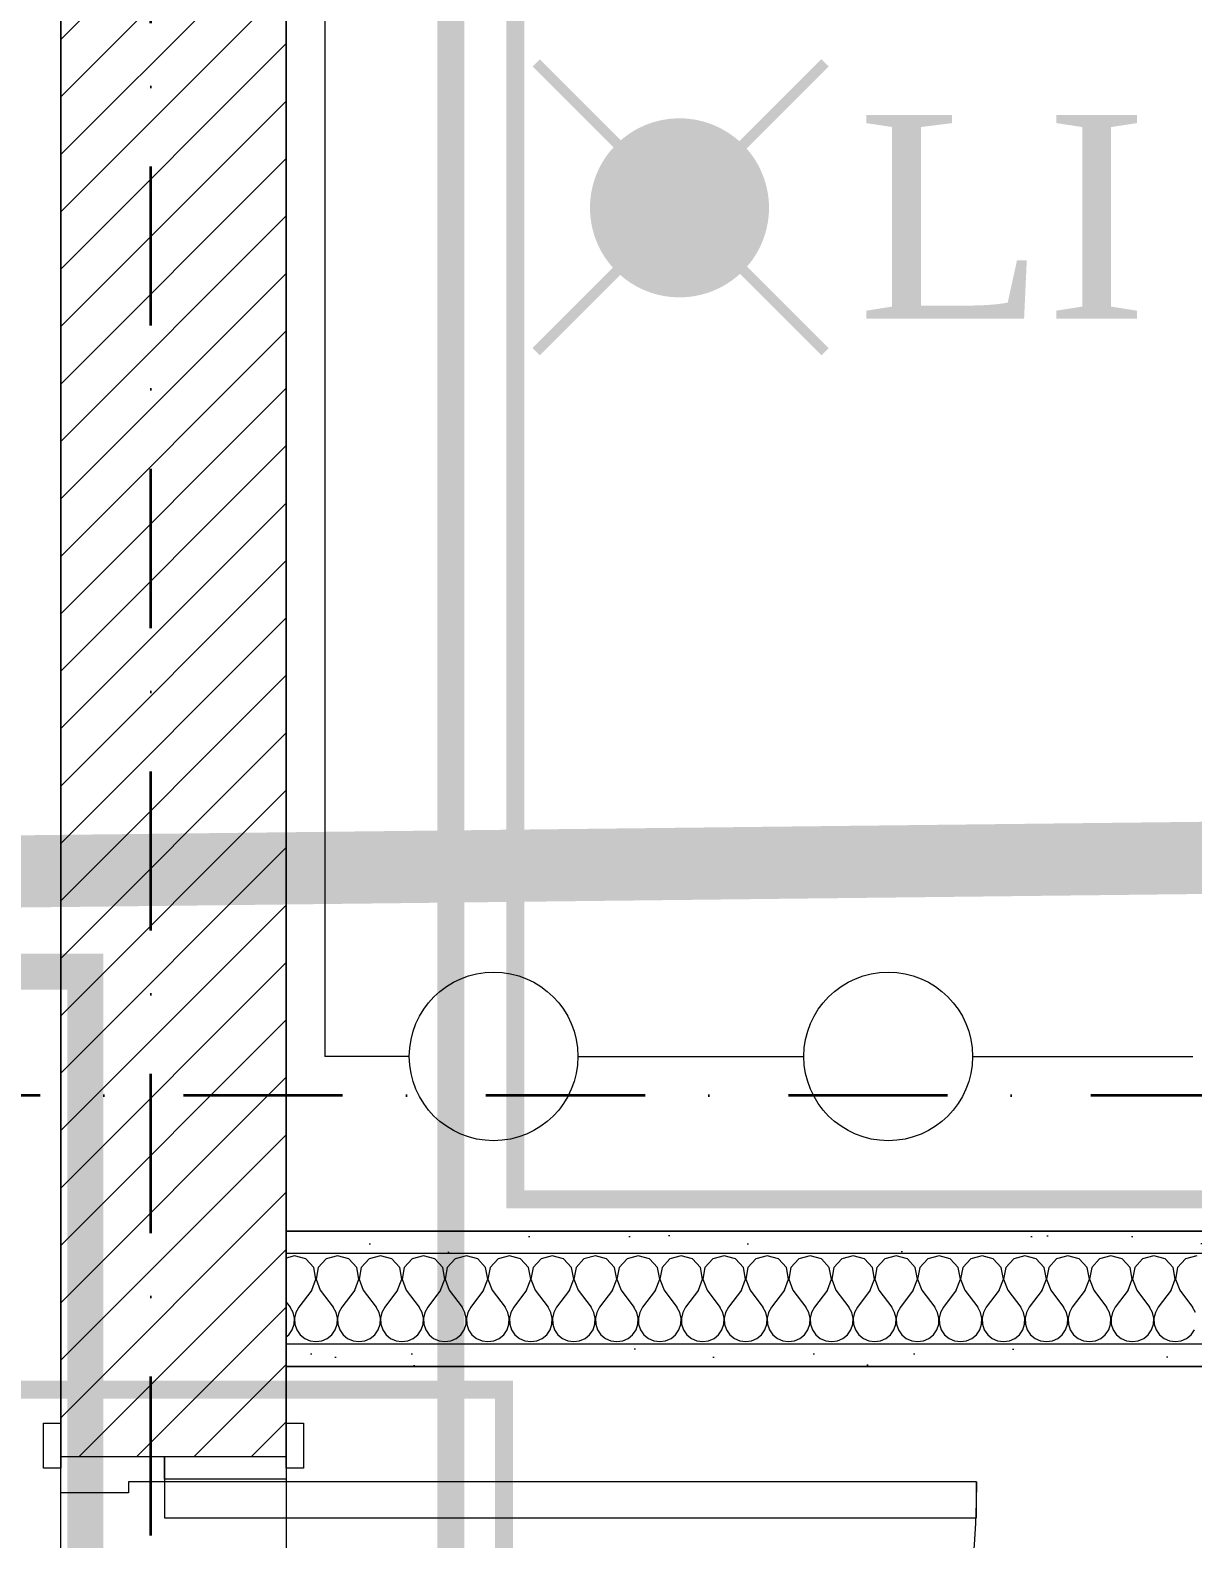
# Model space of a CAD drawing. Header units: millimetres. Extents: x 1322820 to 1391563, y 1051909 to 1098256.
# Drawn here: x 1351395 to 1352683, y 1084629 to 1086301 of the extents above; entities that cross this region are included whole.
import ezdxf
from ezdxf.enums import TextEntityAlignment as Align

# ---------------------------------------------------------------- set-up
doc = ezdxf.new("R2010")
doc.units = ezdxf.units.MM
doc.header["$MEASUREMENT"] = 0
doc.linetypes.add('Dot & Dashed', pattern=[335.138881, 176.388884, -88.194442, 0, -70.555556])
doc.linetypes.add('DUBLU_INTRERUPT', pattern=[1.093612, 0.529167, -0.211667, 0.141111, -0.211667])
doc.layers.get('0').update_dxf_attribs({"true_color": 0x787878})
doc.layers.add('Circuite', color=7, linetype='Continuous', lineweight=25)
for name, color, linetype in [('circuite iluminat vitali', 1, 'Continuous'), ('circuite prize normal', 7, 'Continuous'), ('circuite prize vitali', 1, 'Continuous'), ('ELECTRICAL', 7, 'Continuous'), ('ELECTRICE', 1, 'Continuous')]:
    doc.layers.add(name, color=color, linetype=linetype)
for name, color, linetype, lineweight, true_color in [('instalatii - echipamente_Pen_No__21', 7, 'Continuous', 20, 0x787878), ('New_ARCHICAD Doors_Pen_No__1', 7, 'Continuous', 13, 0x787878), ('New_ARCHICAD Doors_Pen_No__21', 7, 'Continuous', 20, 0x787878), ('New_arhitectura - axe_Pen_No__201', 7, 'Continuous', 35, 0x787878), ('New_arhitectura - pereti de compartimentare_Pen_No__1', 7, 'Continuous', 13, 0x787878), ('New_arhitectura - pereti de compartimentare_Pen_No__21', 7, 'Continuous', 20, 0x787878), ('New_arhitectura - suprafete DTAC_Pen_No__14', 7, 'Continuous', 18, 0x787878), ('New_rezistenta - pereti de rezistenta_Pen_No__21', 7, 'Continuous', 20, 0x787878)]:
    doc.layers.add(name, color=color, linetype=linetype, lineweight=lineweight, true_color=true_color)
for name, color, linetype, true_color in [('New_ARCHICAD Doors', 7, 'Continuous', 0x787878), ('New_arhitectura - axe', 7, 'Continuous', 0x787878), ('New_arhitectura - pereti de compartimentare', 7, 'Continuous', 0x787878), ('New_rezistenta - pereti de rezistenta', 7, 'Continuous', 0x787878)]:
    doc.layers.add(name, color=color, linetype=linetype, true_color=true_color)
doc.styles.add('GENERATED_STYLE_1', font='arialbd.ttf')
pattern_1 = [(45, (1356235.236, 1079117.57), (-55.6847, 55.6847), [0, -52.5, 0, -78.75]), (110, (1356410.236, 1079117.57), (74.0008, 26.9341), [0, -38.5, 0, -66.5])]

# ---------------------------------------------------------------- blocks, each defined once
blk = doc.blocks.new('Double Door 23_4')
at = {"layer": 'New_ARCHICAD Doors_Pen_No__1', "color": 7, "linetype": 'Continuous', "lineweight": 13}
for centre, radius, start, end in [((572, 0), 900, 90, 180), ((-572, 0), 244, 0, 90)]:
    blk.add_arc(centre, radius, start, end, dxfattribs=at)
at = {"layer": 'New_ARCHICAD Doors_Pen_No__21', "color": 7, "linetype": 'Continuous', "lineweight": 20}
for p, q in [((532, 0), (532, 900)), ((532, 900), (572, 900)), ((572, 900), (572, 0)), ((-572, 244), (-572, 0)), ((-532, 244), (-572, 244)), ((-532, 0), (-532, 244)), ((-587, 154), (-637, 154)), ((-637, 154), (-637, 135)), ((-587, 135), (-587, 154)), ((637, 154), (587, 154)), ((587, 154), (587, 135)), ((637, 135), (637, 154)), ((-637, 135), (-587, 135)), ((-600, 135), (-637, 135)), ((-600, 135), (-637, 135)), ((-575, 135), (-600, 135)), ((-600, 135), (-600, 0)), ((-600, 0), (-600, 135)), ((-600, 0), (-600, 135)), ((-575, 0), (-575, 135)), ((600, 135), (575, 135)), ((575, 135), (575, 0)), ((587, 135), (637, 135)), ((600, 0), (600, 135)), ((600, 0), (600, 135)), ((600, 0), (600, 135)), ((600, 135), (637, 135)), ((600, 135), (637, 135)), ((-600, 0), (-575, 0)), ((-572, 0), (-600, 0)), ((-600, 0), (-600, -115)), ((-600, -115), (-600, 0)), ((-600, -115), (-600, 0)), ((-572, -40), (-572, 0)), ((-572, 0), (-532, 0)), ((572, 0), (532, 0)), ((600, 0), (572, 0)), ((572, 0), (572, -40)), ((575, 0), (600, 0)), ((600, -115), (600, 0)), ((600, -115), (600, 0)), ((600, -115), (600, 0)), ((-560, -40), (-572, -40)), ((-560, -115), (-560, -40)), ((572, -40), (560, -40)), ((560, -40), (560, -115)), ((-587, -115), (-637, -115)), ((-637, -115), (-637, -134)), ((-600, -115), (-637, -115)), ((-600, -115), (-637, -115)), ((-600, -115), (-560, -115)), ((-587, -134), (-587, -115)), ((560, -115), (600, -115)), ((637, -115), (587, -115)), ((587, -115), (587, -134)), ((600, -115), (637, -115)), ((600, -115), (637, -115)), ((637, -134), (637, -115)), ((-637, -134), (-587, -134)), ((587, -134), (637, -134))]:
    blk.add_line(p, q, dxfattribs=at)
blk = doc.blocks.new('Wall_17_1', base_point=(1351428.5, 1078980.6))
at = {"layer": 'New_rezistenta - pereti de rezistenta', "linetype": 'Continuous', "lineweight": 0, "true_color": 0x000000}
h = blk.add_hatch(dxfattribs=at)
h.set_pattern_fill('BETON_ARMAT_0001', color=18, style=0, pattern_type=2)
h.set_pattern_definition([(45, (1356235.236, 1078942.57), (-31.8198, 31.8198), [])])
h.paths.add_polyline_path([(1351678.5, 1089418.7), (1351428.5, 1089418.7), (1351428.5, 1084720.6), (1351678.5, 1084720.6)])
at = {"layer": 'New_rezistenta - pereti de rezistenta_Pen_No__21', "color": 7, "linetype": 'Continuous', "lineweight": 20}
for p, q in [((1351428.5, 1084720.6), (1351428.5, 1084757.6)), ((1351678.5, 1084720.6), (1351678.5, 1084757.6)), ((1351428.5, 1084720.6), (1351543.5, 1084720.6)), ((1351543.5, 1084720.6), (1351678.5, 1084720.6))]:
    blk.add_line(p, q, dxfattribs=at)
at = {"layer": 'New_rezistenta - pereti de rezistenta_Pen_No__21', "color": 7, "linetype": 'Continuous', "lineweight": 20, "flags": 128}
for points in [[(1351428.5, 1089418.7), (1351428.5, 1084720.6)], [(1351678.5, 1084720.6), (1351678.5, 1089418.7)]]:
    blk.add_lwpolyline(points, dxfattribs=at)
at = {"layer": 'New_ARCHICAD Doors', "color": 7, "linetype": 'Continuous', "lineweight": 13, "xscale": -1, "zscale": 1000, "rotation": 270}
blk.add_blockref('Double Door 23_4', (1351543.5, 1084120.6), dxfattribs=at)
blk = doc.blocks.new('*X74', base_point=(1356235.2, 1078942.6))
at = {"layer": 'New_arhitectura - pereti de compartimentare_Pen_No__1', "color": 7, "linetype": 'Continuous', "lineweight": 13}
for p, q in [((1351687.6, 1084943.2), (1351678.5, 1084940.6)), ((1351700.1, 1084939.7), (1351687.6, 1084943.2)), ((1351708.9, 1084930.1), (1351700.1, 1084939.7)), ((1351722.7, 1084939.7), (1351713.9, 1084930.1)), ((1351735.2, 1084943.2), (1351722.7, 1084939.7)), ((1351747.8, 1084939.7), (1351735.2, 1084943.2)), ((1351756.5, 1084930.1), (1351747.8, 1084939.7)), ((1351770.3, 1084939.7), (1351761.6, 1084930.1)), ((1351782.9, 1084943.2), (1351770.3, 1084939.7)), ((1351795.4, 1084939.7), (1351782.9, 1084943.2)), ((1351804.2, 1084930.1), (1351795.4, 1084939.7)), ((1351818, 1084939.7), (1351809.2, 1084930.1)), ((1351830.5, 1084943.2), (1351818, 1084939.7)), ((1351843, 1084939.7), (1351830.5, 1084943.2)), ((1351851.8, 1084930.1), (1351843, 1084939.7)), ((1351865.6, 1084939.7), (1351856.8, 1084930.1)), ((1351878.1, 1084943.2), (1351865.6, 1084939.7)), ((1351890.6, 1084939.7), (1351878.1, 1084943.2)), ((1351899.4, 1084930.1), (1351890.6, 1084939.7)), ((1351913.2, 1084939.7), (1351904.4, 1084930.1)), ((1351925.7, 1084943.2), (1351913.2, 1084939.7)), ((1351938.2, 1084939.7), (1351925.7, 1084943.2)), ((1351947, 1084930.1), (1351938.2, 1084939.7)), ((1351960.8, 1084939.7), (1351952, 1084930.1)), ((1351973.3, 1084943.2), (1351960.8, 1084939.7)), ((1351985.8, 1084939.7), (1351973.3, 1084943.2)), ((1351994.6, 1084930.1), (1351985.8, 1084939.7)), ((1352008.4, 1084939.7), (1351999.7, 1084930.1)), ((1352021, 1084943.2), (1352008.4, 1084939.7)), ((1352033.5, 1084939.7), (1352021, 1084943.2)), ((1352042.2, 1084930.1), (1352033.5, 1084939.7)), ((1352056.1, 1084939.7), (1352047.3, 1084930.1)), ((1352068.6, 1084943.2), (1352056.1, 1084939.7)), ((1352081.1, 1084939.7), (1352068.6, 1084943.2)), ((1352089.9, 1084930.1), (1352081.1, 1084939.7)), ((1352103.7, 1084939.7), (1352094.9, 1084930.1)), ((1352116.2, 1084943.2), (1352103.7, 1084939.7)), ((1352128.7, 1084939.7), (1352116.2, 1084943.2)), ((1352137.5, 1084930.1), (1352128.7, 1084939.7)), ((1352151.3, 1084939.7), (1352142.5, 1084930.1)), ((1352163.8, 1084943.2), (1352151.3, 1084939.7)), ((1352176.3, 1084939.7), (1352163.8, 1084943.2)), ((1352185.1, 1084930.1), (1352176.3, 1084939.7)), ((1352198.9, 1084939.7), (1352190.1, 1084930.1)), ((1352211.4, 1084943.2), (1352198.9, 1084939.7)), ((1352223.9, 1084939.7), (1352211.4, 1084943.2)), ((1352232.7, 1084930.1), (1352223.9, 1084939.7)), ((1352246.5, 1084939.7), (1352237.7, 1084930.1)), ((1352259, 1084943.2), (1352246.5, 1084939.7)), ((1352271.6, 1084939.7), (1352259, 1084943.2)), ((1352280.3, 1084930.1), (1352271.6, 1084939.7)), ((1352294.1, 1084939.7), (1352285.4, 1084930.1)), ((1352306.7, 1084943.2), (1352294.1, 1084939.7)), ((1352319.2, 1084939.7), (1352306.7, 1084943.2)), ((1352328, 1084930.1), (1352319.2, 1084939.7)), ((1352341.8, 1084939.7), (1352333, 1084930.1)), ((1352354.3, 1084943.2), (1352341.8, 1084939.7)), ((1352366.8, 1084939.7), (1352354.3, 1084943.2)), ((1352375.6, 1084930.1), (1352366.8, 1084939.7)), ((1352389.4, 1084939.7), (1352380.6, 1084930.1)), ((1352401.9, 1084943.2), (1352389.4, 1084939.7)), ((1352414.4, 1084939.7), (1352401.9, 1084943.2)), ((1352423.2, 1084930.1), (1352414.4, 1084939.7)), ((1352437, 1084939.7), (1352428.2, 1084930.1)), ((1352449.5, 1084943.2), (1352437, 1084939.7)), ((1352462, 1084939.7), (1352449.5, 1084943.2)), ((1352470.8, 1084930.1), (1352462, 1084939.7)), ((1352484.6, 1084939.7), (1352475.8, 1084930.1)), ((1352497.1, 1084943.2), (1352484.6, 1084939.7)), ((1352509.7, 1084939.7), (1352497.1, 1084943.2)), ((1352518.4, 1084930.1), (1352509.7, 1084939.7)), ((1352532.2, 1084939.7), (1352523.5, 1084930.1)), ((1352544.8, 1084943.2), (1352532.2, 1084939.7)), ((1352557.3, 1084939.7), (1352544.8, 1084943.2)), ((1352566.1, 1084930.1), (1352557.3, 1084939.7)), ((1352579.9, 1084939.7), (1352571.1, 1084930.1)), ((1352592.4, 1084943.2), (1352579.9, 1084939.7)), ((1352604.9, 1084939.7), (1352592.4, 1084943.2)), ((1352613.7, 1084930.1), (1352604.9, 1084939.7)), ((1352627.5, 1084939.7), (1352618.7, 1084930.1)), ((1352640, 1084943.2), (1352627.5, 1084939.7)), ((1352652.5, 1084939.7), (1352640, 1084943.2)), ((1352661.3, 1084930.1), (1352652.5, 1084939.7)), ((1352675.1, 1084939.7), (1352666.3, 1084930.1)), ((1352687.6, 1084943.2), (1352675.1, 1084939.7)), ((1351706.7, 1084905.1), (1351711.3, 1084917.3)), ((1351711.3, 1084917.3), (1351708.9, 1084930.1)), ((1351713.9, 1084930.1), (1351711.5, 1084917.3)), ((1351711.5, 1084917.3), (1351716.2, 1084905.1)), ((1351754.3, 1084905.1), (1351758.9, 1084917.3)), ((1351758.9, 1084917.3), (1351756.5, 1084930.1)), ((1351761.6, 1084930.1), (1351759.1, 1084917.3)), ((1351759.1, 1084917.3), (1351763.8, 1084905.1)), ((1351801.9, 1084905.1), (1351806.6, 1084917.3)), ((1351806.6, 1084917.3), (1351804.2, 1084930.1)), ((1351809.2, 1084930.1), (1351806.8, 1084917.3)), ((1351806.8, 1084917.3), (1351811.4, 1084905.1)), ((1351849.5, 1084905.1), (1351854.2, 1084917.3)), ((1351854.2, 1084917.3), (1351851.8, 1084930.1)), ((1351856.8, 1084930.1), (1351854.4, 1084917.3)), ((1351854.4, 1084917.3), (1351859, 1084905.1)), ((1351897.1, 1084905.1), (1351901.8, 1084917.3)), ((1351901.8, 1084917.3), (1351899.4, 1084930.1)), ((1351904.4, 1084930.1), (1351902, 1084917.3)), ((1351902, 1084917.3), (1351906.7, 1084905.1)), ((1351944.8, 1084905.1), (1351949.4, 1084917.3)), ((1351949.4, 1084917.3), (1351947, 1084930.1)), ((1351952, 1084930.1), (1351949.6, 1084917.3)), ((1351949.6, 1084917.3), (1351954.3, 1084905.1)), ((1351992.4, 1084905.1), (1351997, 1084917.3)), ((1351997, 1084917.3), (1351994.6, 1084930.1)), ((1351999.7, 1084930.1), (1351997.2, 1084917.3)), ((1351997.2, 1084917.3), (1352001.9, 1084905.1)), ((1352040, 1084905.1), (1352044.7, 1084917.3)), ((1352044.7, 1084917.3), (1352042.2, 1084930.1)), ((1352047.3, 1084930.1), (1352044.9, 1084917.3)), ((1352044.9, 1084917.3), (1352049.5, 1084905.1)), ((1352087.6, 1084905.1), (1352092.3, 1084917.3)), ((1352092.3, 1084917.3), (1352089.9, 1084930.1)), ((1352094.9, 1084930.1), (1352092.5, 1084917.3)), ((1352092.5, 1084917.3), (1352097.1, 1084905.1)), ((1352135.2, 1084905.1), (1352139.9, 1084917.3)), ((1352139.9, 1084917.3), (1352137.5, 1084930.1)), ((1352142.5, 1084930.1), (1352140.1, 1084917.3)), ((1352140.1, 1084917.3), (1352144.8, 1084905.1)), ((1352182.9, 1084905.1), (1352187.5, 1084917.3)), ((1352187.5, 1084917.3), (1352185.1, 1084930.1)), ((1352190.1, 1084930.1), (1352187.7, 1084917.3)), ((1352187.7, 1084917.3), (1352192.4, 1084905.1)), ((1352230.5, 1084905.1), (1352235.1, 1084917.3)), ((1352235.1, 1084917.3), (1352232.7, 1084930.1)), ((1352237.7, 1084930.1), (1352235.3, 1084917.3)), ((1352235.3, 1084917.3), (1352240, 1084905.1)), ((1352278.1, 1084905.1), (1352282.8, 1084917.3)), ((1352282.8, 1084917.3), (1352280.3, 1084930.1)), ((1352285.4, 1084930.1), (1352283, 1084917.3)), ((1352283, 1084917.3), (1352287.6, 1084905.1)), ((1352325.7, 1084905.1), (1352330.4, 1084917.3)), ((1352330.4, 1084917.3), (1352328, 1084930.1)), ((1352333, 1084930.1), (1352330.6, 1084917.3)), ((1352330.6, 1084917.3), (1352335.2, 1084905.1)), ((1352373.3, 1084905.1), (1352378, 1084917.3)), ((1352378, 1084917.3), (1352375.6, 1084930.1)), ((1352380.6, 1084930.1), (1352378.2, 1084917.3)), ((1352378.2, 1084917.3), (1352382.9, 1084905.1)), ((1352421, 1084905.1), (1352425.6, 1084917.3)), ((1352425.6, 1084917.3), (1352423.2, 1084930.1)), ((1352428.2, 1084930.1), (1352425.8, 1084917.3)), ((1352425.8, 1084917.3), (1352430.5, 1084905.1)), ((1352468.6, 1084905.1), (1352473.2, 1084917.3)), ((1352473.2, 1084917.3), (1352470.8, 1084930.1)), ((1352475.8, 1084930.1), (1352473.4, 1084917.3)), ((1352473.4, 1084917.3), (1352478.1, 1084905.1)), ((1352516.2, 1084905.1), (1352520.9, 1084917.3)), ((1352520.9, 1084917.3), (1352518.4, 1084930.1)), ((1352523.5, 1084930.1), (1352521, 1084917.3)), ((1352521, 1084917.3), (1352525.7, 1084905.1)), ((1352563.8, 1084905.1), (1352568.5, 1084917.3)), ((1352568.5, 1084917.3), (1352566.1, 1084930.1)), ((1352571.1, 1084930.1), (1352568.7, 1084917.3)), ((1352568.7, 1084917.3), (1352573.3, 1084905.1)), ((1352611.4, 1084905.1), (1352616.1, 1084917.3)), ((1352616.1, 1084917.3), (1352613.7, 1084930.1)), ((1352618.7, 1084930.1), (1352616.3, 1084917.3)), ((1352616.3, 1084917.3), (1352621, 1084905.1)), ((1352659, 1084905.1), (1352663.7, 1084917.3)), ((1352663.7, 1084917.3), (1352661.3, 1084930.1)), ((1352666.3, 1084930.1), (1352663.9, 1084917.3)), ((1352663.9, 1084917.3), (1352668.6, 1084905.1)), ((1351706.7, 1084905.1), (1351692.4, 1084886.1)), ((1351716.2, 1084905.1), (1351730.5, 1084886.1)), ((1351754.3, 1084905.1), (1351740, 1084886.1)), ((1351763.8, 1084905.1), (1351778.1, 1084886.1)), ((1351801.9, 1084905.1), (1351787.6, 1084886.1)), ((1351811.4, 1084905.1), (1351825.7, 1084886.1)), ((1351849.5, 1084905.1), (1351835.2, 1084886.1)), ((1351859, 1084905.1), (1351873.3, 1084886.1)), ((1351897.1, 1084905.1), (1351882.9, 1084886.1)), ((1351906.7, 1084905.1), (1351921, 1084886.1)), ((1351944.8, 1084905.1), (1351930.5, 1084886.1)), ((1351954.3, 1084905.1), (1351968.6, 1084886.1)), ((1351992.4, 1084905.1), (1351978.1, 1084886.1)), ((1352001.9, 1084905.1), (1352016.2, 1084886.1)), ((1352040, 1084905.1), (1352025.7, 1084886.1)), ((1352049.5, 1084905.1), (1352063.8, 1084886.1)), ((1352087.6, 1084905.1), (1352073.3, 1084886.1)), ((1352097.1, 1084905.1), (1352111.4, 1084886.1)), ((1352135.2, 1084905.1), (1352121, 1084886.1)), ((1352144.8, 1084905.1), (1352159, 1084886.1)), ((1352182.9, 1084905.1), (1352168.6, 1084886.1)), ((1352192.4, 1084905.1), (1352206.7, 1084886.1)), ((1352230.5, 1084905.1), (1352216.2, 1084886.1)), ((1352240, 1084905.1), (1352254.3, 1084886.1)), ((1352278.1, 1084905.1), (1352263.8, 1084886.1)), ((1352287.6, 1084905.1), (1352301.9, 1084886.1)), ((1352325.7, 1084905.1), (1352311.4, 1084886.1)), ((1352335.2, 1084905.1), (1352349.5, 1084886.1)), ((1352373.3, 1084905.1), (1352359, 1084886.1)), ((1352382.9, 1084905.1), (1352397.1, 1084886.1)), ((1352421, 1084905.1), (1352406.7, 1084886.1)), ((1352430.5, 1084905.1), (1352444.8, 1084886.1)), ((1352468.6, 1084905.1), (1352454.3, 1084886.1)), ((1352478.1, 1084905.1), (1352492.4, 1084886.1)), ((1352516.2, 1084905.1), (1352501.9, 1084886.1)), ((1352525.7, 1084905.1), (1352540, 1084886.1)), ((1352563.8, 1084905.1), (1352549.5, 1084886.1)), ((1352573.3, 1084905.1), (1352587.6, 1084886.1)), ((1352611.4, 1084905.1), (1352597.1, 1084886.1)), ((1352621, 1084905.1), (1352635.2, 1084886.1)), ((1352659, 1084905.1), (1352644.8, 1084886.1)), ((1352668.6, 1084905.1), (1352682.9, 1084886.1)), ((1351678.5, 1084891.9), (1351682.9, 1084886.1)), ((1351686, 1084880.3), (1351682.9, 1084886.1)), ((1351692.4, 1084886.1), (1351689.2, 1084880.3)), ((1351733.7, 1084880.3), (1351730.5, 1084886.1)), ((1351740, 1084886.1), (1351736.8, 1084880.3)), ((1351781.3, 1084880.3), (1351778.1, 1084886.1)), ((1351787.6, 1084886.1), (1351784.4, 1084880.3)), ((1351828.9, 1084880.3), (1351825.7, 1084886.1)), ((1351835.2, 1084886.1), (1351832.1, 1084880.3)), ((1351876.5, 1084880.3), (1351873.3, 1084886.1)), ((1351882.9, 1084886.1), (1351879.7, 1084880.3)), ((1351924.1, 1084880.3), (1351921, 1084886.1)), ((1351930.5, 1084886.1), (1351927.3, 1084880.3)), ((1351971.7, 1084880.3), (1351968.6, 1084886.1)), ((1351978.1, 1084886.1), (1351974.9, 1084880.3)), ((1352019.4, 1084880.3), (1352016.2, 1084886.1)), ((1352025.7, 1084886.1), (1352022.5, 1084880.3)), ((1352067, 1084880.3), (1352063.8, 1084886.1)), ((1352073.3, 1084886.1), (1352070.2, 1084880.3)), ((1352114.6, 1084880.3), (1352111.4, 1084886.1)), ((1352121, 1084886.1), (1352117.8, 1084880.3)), ((1352162.2, 1084880.3), (1352159, 1084886.1)), ((1352168.6, 1084886.1), (1352165.4, 1084880.3)), ((1352209.8, 1084880.3), (1352206.7, 1084886.1)), ((1352216.2, 1084886.1), (1352213, 1084880.3)), ((1352257.5, 1084880.3), (1352254.3, 1084886.1)), ((1352263.8, 1084886.1), (1352260.6, 1084880.3)), ((1352305.1, 1084880.3), (1352301.9, 1084886.1)), ((1352311.4, 1084886.1), (1352308.2, 1084880.3)), ((1352352.7, 1084880.3), (1352349.5, 1084886.1)), ((1352359, 1084886.1), (1352355.9, 1084880.3)), ((1352400.3, 1084880.3), (1352397.1, 1084886.1)), ((1352406.7, 1084886.1), (1352403.5, 1084880.3)), ((1352447.9, 1084880.3), (1352444.8, 1084886.1)), ((1352454.3, 1084886.1), (1352451.1, 1084880.3)), ((1352495.6, 1084880.3), (1352492.4, 1084886.1)), ((1352501.9, 1084886.1), (1352498.7, 1084880.3)), ((1352543.2, 1084880.3), (1352540, 1084886.1)), ((1352549.5, 1084886.1), (1352546.3, 1084880.3)), ((1352590.8, 1084880.3), (1352587.6, 1084886.1)), ((1352597.1, 1084886.1), (1352594, 1084880.3)), ((1352638.4, 1084880.3), (1352635.2, 1084886.1)), ((1352644.8, 1084886.1), (1352641.6, 1084880.3)), ((1352686, 1084880.3), (1352682.9, 1084886.1)), ((1351685.1, 1084861.1), (1351687.2, 1084867.4)), ((1351687.5, 1084873.9), (1351686, 1084880.3)), ((1351687.2, 1084867.4), (1351687.5, 1084873.9)), ((1351689.2, 1084880.3), (1351687.7, 1084873.9)), ((1351687.7, 1084873.9), (1351688, 1084867.4)), ((1351688, 1084867.4), (1351690.1, 1084861.1)), ((1351732.7, 1084861.1), (1351734.8, 1084867.4)), ((1351735.1, 1084873.9), (1351733.7, 1084880.3)), ((1351734.8, 1084867.4), (1351735.1, 1084873.9)), ((1351736.8, 1084880.3), (1351735.3, 1084873.9)), ((1351735.3, 1084873.9), (1351735.7, 1084867.4)), ((1351735.7, 1084867.4), (1351737.7, 1084861.1)), ((1351780.3, 1084861.1), (1351782.4, 1084867.4)), ((1351782.8, 1084873.9), (1351781.3, 1084880.3)), ((1351782.4, 1084867.4), (1351782.8, 1084873.9)), ((1351784.4, 1084880.3), (1351783, 1084873.9)), ((1351783, 1084873.9), (1351783.3, 1084867.4)), ((1351783.3, 1084867.4), (1351785.4, 1084861.1)), ((1351828, 1084861.1), (1351830.1, 1084867.4)), ((1351830.4, 1084873.9), (1351828.9, 1084880.3)), ((1351830.1, 1084867.4), (1351830.4, 1084873.9)), ((1351832.1, 1084880.3), (1351830.6, 1084873.9)), ((1351830.6, 1084873.9), (1351830.9, 1084867.4)), ((1351830.9, 1084867.4), (1351833, 1084861.1)), ((1351875.6, 1084861.1), (1351877.7, 1084867.4)), ((1351878, 1084873.9), (1351876.5, 1084880.3)), ((1351877.7, 1084867.4), (1351878, 1084873.9)), ((1351879.7, 1084880.3), (1351878.2, 1084873.9)), ((1351878.2, 1084873.9), (1351878.5, 1084867.4)), ((1351878.5, 1084867.4), (1351880.6, 1084861.1)), ((1351923.2, 1084861.1), (1351925.3, 1084867.4)), ((1351925.6, 1084873.9), (1351924.1, 1084880.3)), ((1351925.3, 1084867.4), (1351925.6, 1084873.9)), ((1351927.3, 1084880.3), (1351925.8, 1084873.9)), ((1351925.8, 1084873.9), (1351926.1, 1084867.4)), ((1351926.1, 1084867.4), (1351928.2, 1084861.1)), ((1351970.8, 1084861.1), (1351972.9, 1084867.4)), ((1351973.2, 1084873.9), (1351971.7, 1084880.3)), ((1351972.9, 1084867.4), (1351973.2, 1084873.9)), ((1351974.9, 1084880.3), (1351973.4, 1084873.9)), ((1351973.4, 1084873.9), (1351973.7, 1084867.4)), ((1351973.7, 1084867.4), (1351975.8, 1084861.1)), ((1352018.4, 1084861.1), (1352020.5, 1084867.4)), ((1352020.9, 1084873.9), (1352019.4, 1084880.3)), ((1352020.5, 1084867.4), (1352020.9, 1084873.9)), ((1352022.5, 1084880.3), (1352021, 1084873.9)), ((1352021, 1084873.9), (1352021.4, 1084867.4)), ((1352021.4, 1084867.4), (1352023.5, 1084861.1)), ((1352066.1, 1084861.1), (1352068.2, 1084867.4)), ((1352068.5, 1084873.9), (1352067, 1084880.3)), ((1352068.2, 1084867.4), (1352068.5, 1084873.9)), ((1352070.2, 1084880.3), (1352068.7, 1084873.9)), ((1352068.7, 1084873.9), (1352069, 1084867.4)), ((1352069, 1084867.4), (1352071.1, 1084861.1)), ((1352113.7, 1084861.1), (1352115.8, 1084867.4)), ((1352116.1, 1084873.9), (1352114.6, 1084880.3)), ((1352115.8, 1084867.4), (1352116.1, 1084873.9)), ((1352117.8, 1084880.3), (1352116.3, 1084873.9)), ((1352116.3, 1084873.9), (1352116.6, 1084867.4)), ((1352116.6, 1084867.4), (1352118.7, 1084861.1)), ((1352161.3, 1084861.1), (1352163.4, 1084867.4)), ((1352163.7, 1084873.9), (1352162.2, 1084880.3)), ((1352163.4, 1084867.4), (1352163.7, 1084873.9)), ((1352165.4, 1084880.3), (1352163.9, 1084873.9)), ((1352163.9, 1084873.9), (1352164.2, 1084867.4)), ((1352164.2, 1084867.4), (1352166.3, 1084861.1)), ((1352208.9, 1084861.1), (1352211, 1084867.4)), ((1352211.3, 1084873.9), (1352209.8, 1084880.3)), ((1352211, 1084867.4), (1352211.3, 1084873.9)), ((1352213, 1084880.3), (1352211.5, 1084873.9)), ((1352211.5, 1084873.9), (1352211.8, 1084867.4)), ((1352211.8, 1084867.4), (1352213.9, 1084861.1)), ((1352256.5, 1084861.1), (1352258.6, 1084867.4)), ((1352258.9, 1084873.9), (1352257.5, 1084880.3)), ((1352258.6, 1084867.4), (1352258.9, 1084873.9)), ((1352260.6, 1084880.3), (1352259.1, 1084873.9)), ((1352259.1, 1084873.9), (1352259.5, 1084867.4)), ((1352259.5, 1084867.4), (1352261.6, 1084861.1)), ((1352304.2, 1084861.1), (1352306.3, 1084867.4)), ((1352306.6, 1084873.9), (1352305.1, 1084880.3)), ((1352306.3, 1084867.4), (1352306.6, 1084873.9)), ((1352308.2, 1084880.3), (1352306.8, 1084873.9)), ((1352306.8, 1084873.9), (1352307.1, 1084867.4)), ((1352307.1, 1084867.4), (1352309.2, 1084861.1)), ((1352351.8, 1084861.1), (1352353.9, 1084867.4)), ((1352354.2, 1084873.9), (1352352.7, 1084880.3)), ((1352353.9, 1084867.4), (1352354.2, 1084873.9)), ((1352355.9, 1084880.3), (1352354.4, 1084873.9)), ((1352354.4, 1084873.9), (1352354.7, 1084867.4)), ((1352354.7, 1084867.4), (1352356.8, 1084861.1)), ((1352399.4, 1084861.1), (1352401.5, 1084867.4)), ((1352401.8, 1084873.9), (1352400.3, 1084880.3)), ((1352401.5, 1084867.4), (1352401.8, 1084873.9)), ((1352403.5, 1084880.3), (1352402, 1084873.9)), ((1352402, 1084873.9), (1352402.3, 1084867.4)), ((1352402.3, 1084867.4), (1352404.4, 1084861.1)), ((1352447, 1084861.1), (1352449.1, 1084867.4)), ((1352449.4, 1084873.9), (1352447.9, 1084880.3)), ((1352449.1, 1084867.4), (1352449.4, 1084873.9)), ((1352451.1, 1084880.3), (1352449.6, 1084873.9)), ((1352449.6, 1084873.9), (1352449.9, 1084867.4)), ((1352449.9, 1084867.4), (1352452, 1084861.1)), ((1352494.6, 1084861.1), (1352496.7, 1084867.4)), ((1352497, 1084873.9), (1352495.6, 1084880.3)), ((1352496.7, 1084867.4), (1352497, 1084873.9)), ((1352498.7, 1084880.3), (1352497.2, 1084873.9)), ((1352497.2, 1084873.9), (1352497.6, 1084867.4)), ((1352497.6, 1084867.4), (1352499.7, 1084861.1)), ((1352542.2, 1084861.1), (1352544.3, 1084867.4)), ((1352544.7, 1084873.9), (1352543.2, 1084880.3)), ((1352544.3, 1084867.4), (1352544.7, 1084873.9)), ((1352546.3, 1084880.3), (1352544.9, 1084873.9)), ((1352544.9, 1084873.9), (1352545.2, 1084867.4)), ((1352545.2, 1084867.4), (1352547.3, 1084861.1)), ((1352589.9, 1084861.1), (1352592, 1084867.4)), ((1352592.3, 1084873.9), (1352590.8, 1084880.3)), ((1352592, 1084867.4), (1352592.3, 1084873.9)), ((1352594, 1084880.3), (1352592.5, 1084873.9)), ((1352592.5, 1084873.9), (1352592.8, 1084867.4)), ((1352592.8, 1084867.4), (1352594.9, 1084861.1)), ((1352637.5, 1084861.1), (1352639.6, 1084867.4)), ((1352639.9, 1084873.9), (1352638.4, 1084880.3)), ((1352639.6, 1084867.4), (1352639.9, 1084873.9)), ((1352641.6, 1084880.3), (1352640.1, 1084873.9)), ((1352640.1, 1084873.9), (1352640.4, 1084867.4)), ((1352640.4, 1084867.4), (1352642.5, 1084861.1)), ((1351678.5, 1084853.3), (1351681.4, 1084855.7)), ((1351681.4, 1084855.7), (1351685.1, 1084861.1)), ((1351690.1, 1084861.1), (1351693.9, 1084855.7)), ((1351693.9, 1084855.7), (1351698.9, 1084851.5)), ((1351698.9, 1084851.5), (1351704.9, 1084848.9)), ((1351704.9, 1084848.9), (1351711.4, 1084848)), ((1351711.4, 1084848), (1351717.9, 1084848.9)), ((1351717.9, 1084848.9), (1351723.9, 1084851.5)), ((1351723.9, 1084851.5), (1351729, 1084855.7)), ((1351729, 1084855.7), (1351732.7, 1084861.1)), ((1351737.7, 1084861.1), (1351741.5, 1084855.7)), ((1351741.5, 1084855.7), (1351746.5, 1084851.5)), ((1351746.5, 1084851.5), (1351752.5, 1084848.9)), ((1351752.5, 1084848.9), (1351759, 1084848)), ((1351759, 1084848), (1351765.6, 1084848.9)), ((1351765.6, 1084848.9), (1351771.6, 1084851.5)), ((1351771.6, 1084851.5), (1351776.6, 1084855.7)), ((1351776.6, 1084855.7), (1351780.3, 1084861.1)), ((1351785.4, 1084861.1), (1351789.1, 1084855.7)), ((1351789.1, 1084855.7), (1351794.1, 1084851.5)), ((1351794.1, 1084851.5), (1351800.2, 1084848.9)), ((1351800.2, 1084848.9), (1351806.7, 1084848)), ((1351806.7, 1084848), (1351813.2, 1084848.9)), ((1351813.2, 1084848.9), (1351819.2, 1084851.5)), ((1351819.2, 1084851.5), (1351824.2, 1084855.7)), ((1351824.2, 1084855.7), (1351828, 1084861.1)), ((1351833, 1084861.1), (1351836.7, 1084855.7)), ((1351836.7, 1084855.7), (1351841.8, 1084851.5)), ((1351841.8, 1084851.5), (1351847.8, 1084848.9)), ((1351847.8, 1084848.9), (1351854.3, 1084848)), ((1351854.3, 1084848), (1351860.8, 1084848.9)), ((1351860.8, 1084848.9), (1351866.8, 1084851.5)), ((1351866.8, 1084851.5), (1351871.9, 1084855.7)), ((1351871.9, 1084855.7), (1351875.6, 1084861.1)), ((1351880.6, 1084861.1), (1351884.3, 1084855.7)), ((1351884.3, 1084855.7), (1351889.4, 1084851.5)), ((1351889.4, 1084851.5), (1351895.4, 1084848.9)), ((1351895.4, 1084848.9), (1351901.9, 1084848)), ((1351901.9, 1084848), (1351908.4, 1084848.9)), ((1351908.4, 1084848.9), (1351914.4, 1084851.5)), ((1351914.4, 1084851.5), (1351919.5, 1084855.7)), ((1351919.5, 1084855.7), (1351923.2, 1084861.1)), ((1351928.2, 1084861.1), (1351931.9, 1084855.7)), ((1351931.9, 1084855.7), (1351937, 1084851.5)), ((1351937, 1084851.5), (1351943, 1084848.9)), ((1351943, 1084848.9), (1351949.5, 1084848)), ((1351949.5, 1084848), (1351956, 1084848.9)), ((1351956, 1084848.9), (1351962, 1084851.5)), ((1351962, 1084851.5), (1351967.1, 1084855.7)), ((1351967.1, 1084855.7), (1351970.8, 1084861.1)), ((1351975.8, 1084861.1), (1351979.6, 1084855.7)), ((1351979.6, 1084855.7), (1351984.6, 1084851.5)), ((1351984.6, 1084851.5), (1351990.6, 1084848.9)), ((1351990.6, 1084848.9), (1351997.1, 1084848)), ((1351997.1, 1084848), (1352003.6, 1084848.9)), ((1352003.6, 1084848.9), (1352009.7, 1084851.5)), ((1352009.7, 1084851.5), (1352014.7, 1084855.7)), ((1352014.7, 1084855.7), (1352018.4, 1084861.1)), ((1352023.5, 1084861.1), (1352027.2, 1084855.7)), ((1352027.2, 1084855.7), (1352032.2, 1084851.5)), ((1352032.2, 1084851.5), (1352038.3, 1084848.9)), ((1352038.3, 1084848.9), (1352044.8, 1084848)), ((1352044.8, 1084848), (1352051.3, 1084848.9)), ((1352051.3, 1084848.9), (1352057.3, 1084851.5)), ((1352057.3, 1084851.5), (1352062.3, 1084855.7)), ((1352062.3, 1084855.7), (1352066.1, 1084861.1)), ((1352071.1, 1084861.1), (1352074.8, 1084855.7)), ((1352074.8, 1084855.7), (1352079.9, 1084851.5)), ((1352079.9, 1084851.5), (1352085.9, 1084848.9)), ((1352085.9, 1084848.9), (1352092.4, 1084848)), ((1352092.4, 1084848), (1352098.9, 1084848.9)), ((1352098.9, 1084848.9), (1352104.9, 1084851.5)), ((1352104.9, 1084851.5), (1352110, 1084855.7)), ((1352110, 1084855.7), (1352113.7, 1084861.1)), ((1352118.7, 1084861.1), (1352122.4, 1084855.7)), ((1352122.4, 1084855.7), (1352127.5, 1084851.5)), ((1352127.5, 1084851.5), (1352133.5, 1084848.9)), ((1352133.5, 1084848.9), (1352140, 1084848)), ((1352140, 1084848), (1352146.5, 1084848.9)), ((1352146.5, 1084848.9), (1352152.5, 1084851.5)), ((1352152.5, 1084851.5), (1352157.6, 1084855.7)), ((1352157.6, 1084855.7), (1352161.3, 1084861.1)), ((1352166.3, 1084861.1), (1352170, 1084855.7)), ((1352170, 1084855.7), (1352175.1, 1084851.5)), ((1352175.1, 1084851.5), (1352181.1, 1084848.9)), ((1352181.1, 1084848.9), (1352187.6, 1084848)), ((1352187.6, 1084848), (1352194.1, 1084848.9)), ((1352194.1, 1084848.9), (1352200.1, 1084851.5)), ((1352200.1, 1084851.5), (1352205.2, 1084855.7)), ((1352205.2, 1084855.7), (1352208.9, 1084861.1)), ((1352213.9, 1084861.1), (1352217.7, 1084855.7)), ((1352217.7, 1084855.7), (1352222.7, 1084851.5)), ((1352222.7, 1084851.5), (1352228.7, 1084848.9)), ((1352228.7, 1084848.9), (1352235.2, 1084848)), ((1352235.2, 1084848), (1352241.7, 1084848.9)), ((1352241.7, 1084848.9), (1352247.8, 1084851.5)), ((1352247.8, 1084851.5), (1352252.8, 1084855.7)), ((1352252.8, 1084855.7), (1352256.5, 1084861.1)), ((1352261.6, 1084861.1), (1352265.3, 1084855.7)), ((1352265.3, 1084855.7), (1352270.3, 1084851.5)), ((1352270.3, 1084851.5), (1352276.3, 1084848.9)), ((1352276.3, 1084848.9), (1352282.9, 1084848)), ((1352282.9, 1084848), (1352289.4, 1084848.9)), ((1352289.4, 1084848.9), (1352295.4, 1084851.5)), ((1352295.4, 1084851.5), (1352300.4, 1084855.7)), ((1352300.4, 1084855.7), (1352304.2, 1084861.1)), ((1352309.2, 1084861.1), (1352312.9, 1084855.7)), ((1352312.9, 1084855.7), (1352318, 1084851.5)), ((1352318, 1084851.5), (1352324, 1084848.9)), ((1352324, 1084848.9), (1352330.5, 1084848)), ((1352330.5, 1084848), (1352337, 1084848.9)), ((1352337, 1084848.9), (1352343, 1084851.5)), ((1352343, 1084851.5), (1352348, 1084855.7)), ((1352348, 1084855.7), (1352351.8, 1084861.1)), ((1352356.8, 1084861.1), (1352360.5, 1084855.7)), ((1352360.5, 1084855.7), (1352365.6, 1084851.5)), ((1352365.6, 1084851.5), (1352371.6, 1084848.9)), ((1352371.6, 1084848.9), (1352378.1, 1084848)), ((1352378.1, 1084848), (1352384.6, 1084848.9)), ((1352384.6, 1084848.9), (1352390.6, 1084851.5)), ((1352390.6, 1084851.5), (1352395.7, 1084855.7)), ((1352395.7, 1084855.7), (1352399.4, 1084861.1)), ((1352404.4, 1084861.1), (1352408.1, 1084855.7)), ((1352408.1, 1084855.7), (1352413.2, 1084851.5)), ((1352413.2, 1084851.5), (1352419.2, 1084848.9)), ((1352419.2, 1084848.9), (1352425.7, 1084848)), ((1352425.7, 1084848), (1352432.2, 1084848.9)), ((1352432.2, 1084848.9), (1352438.2, 1084851.5)), ((1352438.2, 1084851.5), (1352443.3, 1084855.7)), ((1352443.3, 1084855.7), (1352447, 1084861.1)), ((1352452, 1084861.1), (1352455.8, 1084855.7)), ((1352455.8, 1084855.7), (1352460.8, 1084851.5)), ((1352460.8, 1084851.5), (1352466.8, 1084848.9)), ((1352466.8, 1084848.9), (1352473.3, 1084848)), ((1352473.3, 1084848), (1352479.8, 1084848.9)), ((1352479.8, 1084848.9), (1352485.8, 1084851.5)), ((1352485.8, 1084851.5), (1352490.9, 1084855.7)), ((1352490.9, 1084855.7), (1352494.6, 1084861.1)), ((1352499.7, 1084861.1), (1352503.4, 1084855.7)), ((1352503.4, 1084855.7), (1352508.4, 1084851.5)), ((1352508.4, 1084851.5), (1352514.4, 1084848.9)), ((1352514.4, 1084848.9), (1352521, 1084848)), ((1352521, 1084848), (1352527.5, 1084848.9)), ((1352527.5, 1084848.9), (1352533.5, 1084851.5)), ((1352533.5, 1084851.5), (1352538.5, 1084855.7)), ((1352538.5, 1084855.7), (1352542.2, 1084861.1)), ((1352547.3, 1084861.1), (1352551, 1084855.7)), ((1352551, 1084855.7), (1352556.1, 1084851.5)), ((1352556.1, 1084851.5), (1352562.1, 1084848.9)), ((1352562.1, 1084848.9), (1352568.6, 1084848)), ((1352568.6, 1084848), (1352575.1, 1084848.9)), ((1352575.1, 1084848.9), (1352581.1, 1084851.5)), ((1352581.1, 1084851.5), (1352586.1, 1084855.7)), ((1352586.1, 1084855.7), (1352589.9, 1084861.1)), ((1352594.9, 1084861.1), (1352598.6, 1084855.7)), ((1352598.6, 1084855.7), (1352603.7, 1084851.5)), ((1352603.7, 1084851.5), (1352609.7, 1084848.9)), ((1352609.7, 1084848.9), (1352616.2, 1084848)), ((1352616.2, 1084848), (1352622.7, 1084848.9)), ((1352622.7, 1084848.9), (1352628.7, 1084851.5)), ((1352628.7, 1084851.5), (1352633.8, 1084855.7)), ((1352633.8, 1084855.7), (1352637.5, 1084861.1)), ((1352642.5, 1084861.1), (1352646.2, 1084855.7)), ((1352646.2, 1084855.7), (1352651.3, 1084851.5)), ((1352651.3, 1084851.5), (1352657.3, 1084848.9)), ((1352657.3, 1084848.9), (1352663.8, 1084848)), ((1352663.8, 1084848), (1352670.3, 1084848.9)), ((1352670.3, 1084848.9), (1352676.3, 1084851.5)), ((1352676.3, 1084851.5), (1352681.4, 1084855.7)), ((1352681.4, 1084855.7), (1352685.1, 1084861.1))]:
    blk.add_line(p, q, dxfattribs=at)
blk = doc.blocks.new('Wall_27_1', base_point=(1356828.5, 1084970.6))
at = {"layer": 'New_arhitectura - pereti de compartimentare', "linetype": 'Continuous', "lineweight": 0, "true_color": 0x000000}
h = blk.add_hatch(dxfattribs=at)
h.set_pattern_fill('RENDER__1__0001', color=18, style=0, pattern_type=2)
h.set_pattern_definition(pattern_1)
h.paths.add_polyline_path([(1351678.5, 1084945.6), (1353478.5, 1084945.6), (1353478.5, 1084970.6), (1351678.5, 1084970.6)])
h = blk.add_hatch(dxfattribs=at)
h.set_pattern_fill('RENDER__1__0001', color=18, style=0, pattern_type=2)
h.set_pattern_definition(pattern_1)
h.paths.add_polyline_path([(1351678.5, 1084845.6), (1351678.5, 1084820.6), (1353478.5, 1084820.6), (1353478.5, 1084845.6)])
at = {"layer": 'New_arhitectura - pereti de compartimentare_Pen_No__21', "color": 7, "linetype": 'Continuous', "lineweight": 20}
for p, q in [((1353478.5, 1084945.6), (1351678.5, 1084945.6)), ((1351678.5, 1084845.6), (1353478.5, 1084845.6))]:
    blk.add_line(p, q, dxfattribs=at)
at = {"layer": 'New_arhitectura - pereti de compartimentare_Pen_No__21', "color": 7, "linetype": 'Continuous', "lineweight": 20, "flags": 128}
for points in [[(1353478.5, 1084970.6), (1351678.5, 1084970.6)], [(1351678.5, 1084970.6), (1351678.5, 1084945.6)], [(1351678.5, 1084945.6), (1351678.5, 1084845.6)], [(1351678.5, 1084845.6), (1351678.5, 1084820.6)], [(1351678.5, 1084820.6), (1353478.5, 1084820.6)]]:
    blk.add_lwpolyline(points, dxfattribs=at)
at = {"layer": 'New_arhitectura - pereti de compartimentare', "color": 2, "lineweight": 13}
blk.add_blockref('*X74', (1356235.2, 1078942.6), dxfattribs=at)
blk = doc.blocks.new('Standard grid marker')
at = {"layer": 'New_arhitectura - axe_Pen_No__201', "linetype": 'Dot & Dashed', "lineweight": 35}
blk.add_line((1000, 0), (43350, 0), dxfattribs=at)
at = {"layer": 'New_arhitectura - axe_Pen_No__201', "lineweight": 35, "style": 'GENERATED_STYLE_1'}
for tag, p in [('AC_MarkerText_1_0', (-106.1, 7.1)), ('AC_MarkerText_1_1', (44456, 7.1))]:
    blk.add_attdef(tag, text='', height=125, rotation=270, dxfattribs=at).set_placement(p, align=Align.MIDDLE_CENTER)
blk = doc.blocks.new('Standard grid marker_7')
at = {"layer": 'New_arhitectura - axe_Pen_No__201', "linetype": 'Dot & Dashed', "lineweight": 35}
blk.add_line((1000, 0), (32396.9, 0), dxfattribs=at)
at = {"layer": 'New_arhitectura - axe_Pen_No__201', "lineweight": 35, "style": 'GENERATED_STYLE_1'}
blk.add_attdef('AC_MarkerText_1', text='', height=125, rotation=180, dxfattribs=at).set_placement((33503, 7.1), align=Align.MIDDLE_CENTER)
blk = doc.blocks.new('terasa')
at = {"layer": 'instalatii - echipamente_Pen_No__21', "linetype": 'Continuous', "lineweight": 20}
for p, q in [((1351721.211, 1086348.936), (1351721.211, 1085164.096)), ((1351814.856, 1085164.096), (1351721.211, 1085164.096)), ((1352001.748, 1085164.096), (1352252.146, 1085164.096)), ((1352439.038, 1085164.096), (1352683.183, 1085164.096))]:
    blk.add_line(p, q, dxfattribs=at)
for centre in [(1351908.302, 1085164.096), (1352345.592, 1085164.096)]:
    blk.add_circle(centre, 93.446, dxfattribs=at)
at = {"layer": 'New_arhitectura - suprafete DTAC_Pen_No__14', "linetype": 'Continuous', "lineweight": 18, "flags": 128}
for points in [[(1351428.502, 1083420.6), (1351428.502, 1090570.6), (1346928.502, 1090570.6), (1346928.502, 1083420.6)], [(1351678.502, 1084970.6), (1356178.539, 1084970.6), (1356178.539, 1085420.6), (1356828.539, 1085420.6), (1356828.539, 1088668.731), (1356178.539, 1088668.731), (1356178.539, 1089104.063), (1351678.502, 1089104.063)], [(1356828.539, 1083020.6), (1356828.539, 1084820.6), (1351678.502, 1084820.6), (1351678.502, 1083020.6)]]:
    blk.add_lwpolyline(points, close=True, dxfattribs=at)
at = {"layer": 'New_arhitectura - axe', "linetype": 'Continuous', "lineweight": 13, "zscale": 1000}
for name, p, rotation in [('Standard grid marker', (1351528.502, 1052120.65), 90), ('Standard grid marker_7', (1356428.539, 1085120.65), 180)]:
    blk.add_blockref(name, p, dxfattribs=dict(at, rotation=rotation))
at = {"layer": 'New_arhitectura - pereti de compartimentare', "lineweight": 13}
blk.add_blockref('Wall_27_1', (1356828.539, 1084970.6), dxfattribs=at)
at = {"layer": 'New_rezistenta - pereti de rezistenta', "lineweight": 20}
blk.add_blockref('Wall_17_1', (1351428.502, 1078980.6), dxfattribs=at)

msp = doc.modelspace()

# ---------------------------------------------------------------- block references
msp.add_blockref('terasa', (0, 0))

# ---------------------------------------------------------------- next in the draw order: hatches: boundary and pattern name
at = {"layer": 'ELECTRICE', "linetype": 'DUBLU_INTRERUPT'}
h = msp.add_hatch(color=1, dxfattribs=at)
h.paths.add_polyline_path([(1352036.9, 1086042.4, 0.414226), (1352176.4, 1086027.1), (1352099, 1086104.5)])
h.paths.add_polyline_path([(1352099, 1086104.5), (1352176.4, 1086027.1, 0.227426), (1352213.5, 1086104.5, 0.227437), (1352176.4, 1086181.9)])
h.paths.add_polyline_path([(1352099, 1086104.5), (1352176.4, 1086181.9, 0.414202), (1352036.9, 1086166.6)])
h.paths.add_polyline_path([(1352036.9, 1086042.4), (1352099, 1086104.5), (1352036.9, 1086166.6, 0.170706), (1352015.1, 1086104.5, 0.170696)])

# ---------------------------------------------------------------- next in the draw order: linework, layer by layer
at = {"layer": 'Circuite', "lineweight": 20, "const_width": 20}
msp.add_lwpolyline([(1351932.3, 1086772.7), (1351932.3, 1085005.6), (1353485.4, 1085005.6)], dxfattribs=at)
at = {"layer": 'circuite iluminat vitali', "lineweight": 20, "const_width": 20}
msp.add_lwpolyline([(1361496.6, 1081063.9), (1361496.6, 1081063.9), (1361496.6, 1081063.9), (1361496.6, 1081063.9), (1361496.6, 1083318.6), (1361496.6, 1083318.6), (1351919.7, 1083318.6), (1351919.7, 1084794.9), (1350968.9, 1084794.9)], dxfattribs=at)
at = {"layer": 'circuite prize normal', "lineweight": 20, "const_width": 40}
msp.add_lwpolyline([(1357291.6, 1079815.5), (1357291.6, 1083120.8), (1351783.2, 1083120.8), (1351783.2, 1083584.7), (1351455.9, 1083584.7), (1351455.9, 1085257.9), (1351375.8, 1085257.9)], dxfattribs=at)
at = {"layer": 'circuite prize vitali', "lineweight": 20}
for points, const_width in [([(1351861, 1086778.9), (1351861, 1086778.9), (1351861, 1083259.2), (1361431.7, 1083259.2), (1361431.7, 1081065.9), (1361431.7, 1081065.9), (1361431.7, 1081065.9), (1361431.7, 1081065.9)], 30), ([(1362072.2, 1085491.4), (1346211.1, 1085309.9), (1327088, 1085305.8), (1326576.4, 1085477.9), (1326576.4, 1085477.9), (1326576.4, 1085477.9), (1326576.4, 1085477.9), (1326576.4, 1085477.9), (1326576.4, 1085477.9), (1326576.4, 1085477.9), (1326576.4, 1085477.9)], 80)]:
    msp.add_lwpolyline(points, dxfattribs=dict(at, const_width=const_width))
at = {"layer": 'ELECTRICAL', "linetype": 'Continuous', "const_width": 11.3, "flags": 128}
msp.add_lwpolyline([(1352275.6, 1086265.2), (1351955.5, 1085945.1), (1352115.6, 1086105.1), (1352275.6, 1085945.1), (1351955.5, 1086265.2)], dxfattribs=at)

# ---------------------------------------------------------------- next in the draw order: texts
at = {"layer": 'Circuite', "insert": (1352311.4, 1086207.3), "char_height": 225.707, "width": 1032.314, "attachment_point": 1}
msp.add_mtext('{\\fTimes New Roman|b0|i0|c0|p18;LI}', dxfattribs=at)

doc.saveas('drawing.dxf')
